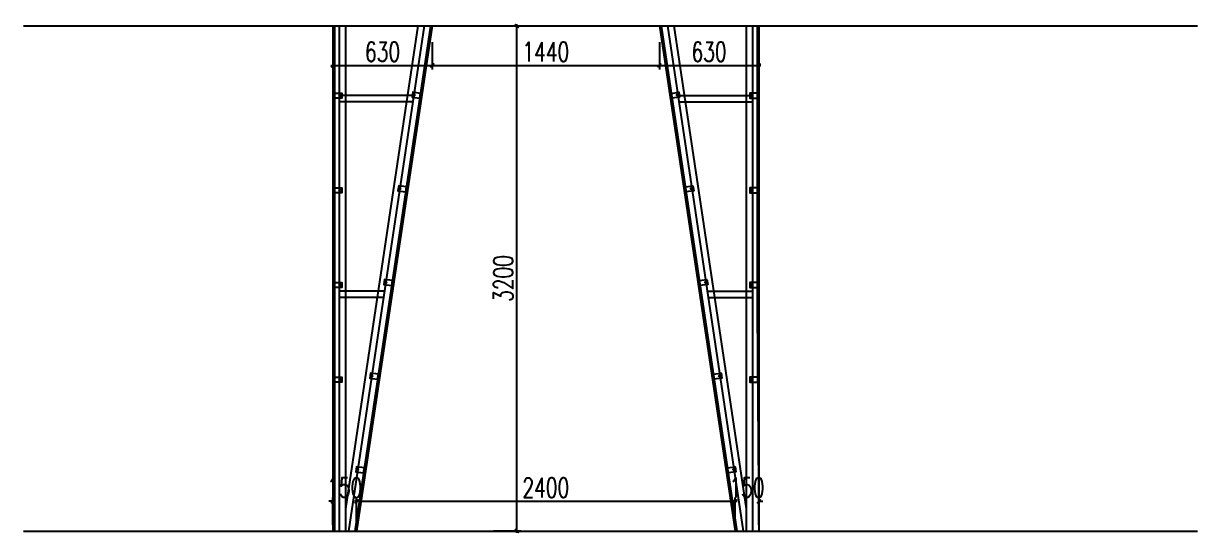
# Model space of a CAD drawing. Header units: millimetres. Extents: x 5625199 to 7433318, y -3316392 to -2552493.
# Drawn here: x 5978149 to 5985591, y -2603745 to -2600513 of the extents above; entities that cross this region are included whole.
import ezdxf

# ---------------------------------------------------------------- set-up
doc = ezdxf.new("R2010")
doc.units = ezdxf.units.MM
doc.header["$PDMODE"] = 35
doc.header["$PDSIZE"] = -10
doc.layers.add('155', color=155, linetype='Continuous')
doc.layers.add('SOL【实体】', color=250, linetype='Continuous')
doc.styles.add('标注-尺寸', font='simplex.shx', dxfattribs={"width": 0.7})
doc.dimstyles.new('MS55', dxfattribs={"dimscale": 0, "dimtxt": 5, "dimasz": 1, "dimexe": 1, "dimexo": 0.8, "dimgap": 1, "dimtad": 1, "dimdec": 0, "dimrnd": 5, "dimdsep": 46, "dimtxsty": '标注-尺寸', "dimblk": 'ARCHTICK', "dimcen": 0, "dimdle": 0.5, "dimclrd": 256, "dimclre": 256, "dimclrt": 50, "dimadec": 0, "dimazin": 0, "dimtfac": 1, "dimtdec": 0, "dimtix": 1, "dimtofl": 0, "dimtmove": 2, "dimatfit": 3, "dimldrblk": 'jt2', "dimfxl": 6, "dimfxlon": 1, "dimtvp": 1, "dimtolj": 1, "dimtzin": 0, "dimarcsym": 0})

# ---------------------------------------------------------------- blocks, each defined once
blk = doc.blocks.new('G$CDC6A9302')
at = {"layer": 'SOL【实体】', "ltscale": 500}
blk.add_lwpolyline([(0, 31.8), (49.9, 31.8), (49.9, 0), (0, 0)], close=True, dxfattribs=at)
blk.add_circle((38.1, 15.9), 4.37, dxfattribs=at)
blk = doc.blocks.new('_ArchTick')
at = {"color": 0, "linetype": 'ByBlock', "const_width": 0.4}
blk.add_lwpolyline([(-0.5, -0.5), (0.5, 0.5)], dxfattribs=at)
blk = doc.blocks.new('*D1424')
at = {"layer": 'Defpoints', "color": 0, "transparency": 16777216}
for p in [(5980259.6, -2603540.6), (5980109.6, -2603728.7), (5980259.6, -2603728.7)]:
    blk.add_point(p, dxfattribs=at)
at = {"layer": 'SOL【实体】', "lineweight": -2, "ltscale": 500, "transparency": 16777216}
for p, q in [((5980109.6, -2603689), (5980109.6, -2603515.9)), ((5980259.6, -2603689), (5980259.6, -2603515.9)), ((5980109.6, -2603540.6), (5980084.9, -2603540.6)), ((5980259.6, -2603540.6), (5980284.4, -2603540.6))]:
    blk.add_line(p, q, dxfattribs=at)
at = {"layer": 'SOL【实体】', "linetype": 'ByBlock', "lineweight": -2, "transparency": 16777216, "xscale": 24.73515882499244, "yscale": 24.73515882499244, "zscale": 24.73515882499244}
blk.add_blockref('_ArchTick', (5980109.6, -2603540.6), dxfattribs=at)
at = {"layer": 'SOL【实体】', "linetype": 'ByBlock', "lineweight": -2, "transparency": 16777216, "xscale": 24.73515882499244, "yscale": 24.73515882499244, "zscale": 24.73515882499244, "rotation": 180}
blk.add_blockref('_ArchTick', (5980259.6, -2603540.6), dxfattribs=at)
at = {"layer": 'SOL【实体】', "color": 50, "ltscale": 500, "transparency": 16777216, "insert": (5980184.6, -2603454), "char_height": 123.68, "attachment_point": 5, "style": '标注-尺寸'}
blk.add_mtext('\\A1;150', dxfattribs=at)
blk = doc.blocks.new('jt2')
at = {"ltscale": 0.1}
blk.add_line((0, 0), (-1, 0), dxfattribs=at)
at = {"color": 6, "ltscale": 0.1}
blk.add_lwpolyline([(-1.22, 1.26), (-0.72, 1.5), (0.02, 0), (-0.72, -1.5), (-1.22, -1.26), (0, 0), (-1.22, 1.26)], dxfattribs=at)
blk = doc.blocks.new('*D1425')
at = {"layer": 'Defpoints', "color": 0, "transparency": 16777216}
for p in [(5982659.6, -2603540.6), (5980259.6, -2603728.7), (5982659.6, -2603728.7)]:
    blk.add_point(p, dxfattribs=at)
at = {"layer": 'SOL【实体】', "lineweight": -2, "ltscale": 500, "transparency": 16777216}
for p, q in [((5980259.6, -2603689), (5980259.6, -2603515.9)), ((5982659.6, -2603689), (5982659.6, -2603515.9)), ((5980247.3, -2603540.6), (5982672, -2603540.6))]:
    blk.add_line(p, q, dxfattribs=at)
at = {"layer": 'SOL【实体】', "linetype": 'ByBlock', "lineweight": -2, "transparency": 16777216, "xscale": 24.73515882499244, "yscale": 24.73515882499244, "zscale": 24.73515882499244, "rotation": 180}
blk.add_blockref('_ArchTick', (5980259.6, -2603540.6), dxfattribs=at)
at = {"layer": 'SOL【实体】', "linetype": 'ByBlock', "lineweight": -2, "transparency": 16777216, "xscale": 24.73515882499244, "yscale": 24.73515882499244, "zscale": 24.73515882499244}
blk.add_blockref('_ArchTick', (5982659.6, -2603540.6), dxfattribs=at)
at = {"layer": 'SOL【实体】', "color": 50, "ltscale": 500, "transparency": 16777216, "insert": (5981459.6, -2603454), "char_height": 123.68, "attachment_point": 5, "style": '标注-尺寸'}
blk.add_mtext('\\A1;2400', dxfattribs=at)
blk = doc.blocks.new('*D1426')
at = {"layer": 'Defpoints', "color": 0, "transparency": 16777216}
for p in [(5982809.6, -2603540.6), (5982659.6, -2603728.7), (5982809.6, -2603728.7)]:
    blk.add_point(p, dxfattribs=at)
at = {"layer": 'SOL【实体】', "lineweight": -2, "ltscale": 500, "transparency": 16777216}
for p, q in [((5982659.6, -2603689), (5982659.6, -2603515.9)), ((5982809.6, -2603689), (5982809.6, -2603515.9)), ((5982659.6, -2603540.6), (5982634.9, -2603540.6)), ((5982809.6, -2603540.6), (5982834.4, -2603540.6))]:
    blk.add_line(p, q, dxfattribs=at)
at = {"layer": 'SOL【实体】', "linetype": 'ByBlock', "lineweight": -2, "transparency": 16777216, "xscale": 24.73515882499244, "yscale": 24.73515882499244, "zscale": 24.73515882499244}
blk.add_blockref('_ArchTick', (5982659.6, -2603540.6), dxfattribs=at)
at = {"layer": 'SOL【实体】', "linetype": 'ByBlock', "lineweight": -2, "transparency": 16777216, "xscale": 24.73515882499244, "yscale": 24.73515882499244, "zscale": 24.73515882499244, "rotation": 180}
blk.add_blockref('_ArchTick', (5982809.6, -2603540.6), dxfattribs=at)
at = {"layer": 'SOL【实体】', "color": 50, "ltscale": 500, "transparency": 16777216, "insert": (5982734.6, -2603454), "char_height": 123.68, "attachment_point": 5, "style": '标注-尺寸'}
blk.add_mtext('\\A1;150', dxfattribs=at)
blk = doc.blocks.new('*D1427')
at = {"layer": 'Defpoints', "color": 0, "transparency": 16777216}
for p in [(5980978.2, -2600528.7), (5981276.2, -2600528.7), (5980978.2, -2603728.7)]:
    blk.add_point(p, dxfattribs=at)
at = {"layer": 'SOL【实体】', "lineweight": -2, "ltscale": 500, "transparency": 16777216}
for p, q in [((5981127.8, -2600528.7), (5981300.9, -2600528.7)), ((5981276.2, -2603741.1), (5981276.2, -2600516.4)), ((5981127.8, -2603728.7), (5981300.9, -2603728.7))]:
    blk.add_line(p, q, dxfattribs=at)
at = {"layer": 'SOL【实体】', "linetype": 'ByBlock', "lineweight": -2, "transparency": 16777216, "xscale": 24.73515882499244, "yscale": 24.73515882499244, "zscale": 24.73515882499244}
for p, rotation in [((5981276.2, -2600528.7), 90), ((5981276.2, -2603728.7), 270)]:
    blk.add_blockref('_ArchTick', p, dxfattribs=dict(at, rotation=rotation))
at = {"layer": 'SOL【实体】', "color": 50, "ltscale": 500, "transparency": 16777216, "insert": (5981189.6, -2602128.7), "char_height": 123.68, "attachment_point": 5, "rotation": 90, "style": '标注-尺寸'}
blk.add_mtext('\\A1;3200', dxfattribs=at)
blk = doc.blocks.new('*D1428')
at = {"layer": 'Defpoints', "color": 0, "transparency": 16777216}
for p in [(5980109.6, -2600528.7), (5980739.6, -2600528.7), (5980739.6, -2600778.7)]:
    blk.add_point(p, dxfattribs=at)
at = {"layer": 'SOL【实体】', "lineweight": -2, "ltscale": 500, "transparency": 16777216}
for p, q in [((5980109.6, -2600630.3), (5980109.6, -2600803.5)), ((5980739.6, -2600630.3), (5980739.6, -2600803.5)), ((5980097.3, -2600778.7), (5980752, -2600778.7))]:
    blk.add_line(p, q, dxfattribs=at)
at = {"layer": 'SOL【实体】', "linetype": 'ByBlock', "lineweight": -2, "transparency": 16777216, "xscale": 24.73515882499244, "yscale": 24.73515882499244, "zscale": 24.73515882499244, "rotation": 180}
blk.add_blockref('_ArchTick', (5980109.6, -2600778.7), dxfattribs=at)
at = {"layer": 'SOL【实体】', "linetype": 'ByBlock', "lineweight": -2, "transparency": 16777216, "xscale": 24.73515882499244, "yscale": 24.73515882499244, "zscale": 24.73515882499244}
blk.add_blockref('_ArchTick', (5980739.6, -2600778.7), dxfattribs=at)
at = {"layer": 'SOL【实体】', "color": 50, "ltscale": 500, "transparency": 16777216, "insert": (5980424.6, -2600692.2), "char_height": 123.68, "attachment_point": 5, "style": '标注-尺寸'}
blk.add_mtext('\\A1;630', dxfattribs=at)
blk = doc.blocks.new('*D1429')
at = {"layer": 'Defpoints', "color": 0, "transparency": 16777216}
for p in [(5980739.6, -2600528.7), (5982179.6, -2600528.7), (5982179.6, -2600778.7)]:
    blk.add_point(p, dxfattribs=at)
at = {"layer": 'SOL【实体】', "lineweight": -2, "ltscale": 500, "transparency": 16777216}
for p, q in [((5980739.6, -2600630.3), (5980739.6, -2600803.5)), ((5982179.6, -2600630.3), (5982179.6, -2600803.5)), ((5980727.3, -2600778.7), (5982192, -2600778.7))]:
    blk.add_line(p, q, dxfattribs=at)
at = {"layer": 'SOL【实体】', "linetype": 'ByBlock', "lineweight": -2, "transparency": 16777216, "xscale": 24.73515882499244, "yscale": 24.73515882499244, "zscale": 24.73515882499244, "rotation": 180}
blk.add_blockref('_ArchTick', (5980739.6, -2600778.7), dxfattribs=at)
at = {"layer": 'SOL【实体】', "linetype": 'ByBlock', "lineweight": -2, "transparency": 16777216, "xscale": 24.73515882499244, "yscale": 24.73515882499244, "zscale": 24.73515882499244}
blk.add_blockref('_ArchTick', (5982179.6, -2600778.7), dxfattribs=at)
at = {"layer": 'SOL【实体】', "color": 50, "ltscale": 500, "transparency": 16777216, "insert": (5981459.6, -2600692.2), "char_height": 123.68, "attachment_point": 5, "style": '标注-尺寸'}
blk.add_mtext('\\A1;1440', dxfattribs=at)
blk = doc.blocks.new('*D1430')
at = {"layer": 'Defpoints', "color": 0, "transparency": 16777216}
for p in [(5982179.6, -2600528.7), (5982809.6, -2600528.7), (5982809.6, -2600778.7)]:
    blk.add_point(p, dxfattribs=at)
at = {"layer": 'SOL【实体】', "lineweight": -2, "ltscale": 500, "transparency": 16777216}
for p, q in [((5982179.6, -2600630.3), (5982179.6, -2600803.5)), ((5982809.6, -2600630.3), (5982809.6, -2600803.5)), ((5982167.3, -2600778.7), (5982822, -2600778.7))]:
    blk.add_line(p, q, dxfattribs=at)
at = {"layer": 'SOL【实体】', "linetype": 'ByBlock', "lineweight": -2, "transparency": 16777216, "xscale": 24.73515882499244, "yscale": 24.73515882499244, "zscale": 24.73515882499244, "rotation": 180}
blk.add_blockref('_ArchTick', (5982179.6, -2600778.7), dxfattribs=at)
at = {"layer": 'SOL【实体】', "linetype": 'ByBlock', "lineweight": -2, "transparency": 16777216, "xscale": 24.73515882499244, "yscale": 24.73515882499244, "zscale": 24.73515882499244}
blk.add_blockref('_ArchTick', (5982809.6, -2600778.7), dxfattribs=at)
at = {"layer": 'SOL【实体】', "color": 50, "ltscale": 500, "transparency": 16777216, "insert": (5982494.6, -2600692.2), "char_height": 123.68, "attachment_point": 5, "style": '标注-尺寸'}
blk.add_mtext('\\A1;630', dxfattribs=at)

msp = doc.modelspace()

# ---------------------------------------------------------------- linework, layer by layer
at = {"layer": '155', "ltscale": 500}
for p, q in [((5978148.71, -2600528.75), (5985590.55, -2600528.75)), ((5978148.71, -2603728.75), (5985590.55, -2603728.75))]:
    msp.add_line(p, q, dxfattribs=at)
at = {"layer": '155', "color": 5, "ltscale": 500}
for p, q in [((5980109.63, -2600528.75), (5980109.63, -2602328.75)), ((5980739.63, -2600528.75), (5980259.63, -2603728.75)), ((5980739.63, -2600528.75), (5980259.63, -2603728.75)), ((5982179.63, -2600528.75), (5982659.63, -2603728.75)), ((5982179.63, -2600528.75), (5982659.63, -2603728.75)), ((5982809.63, -2600528.75), (5982809.63, -2602328.75)), ((5980109.63, -2602328.75), (5980109.63, -2603728.75)), ((5980469.63, -2602328.75), (5980409.63, -2602728.75)), ((5980469.63, -2602328.75), (5980409.63, -2602728.75)), ((5982449.63, -2602328.75), (5982509.63, -2602728.75)), ((5982449.63, -2602328.75), (5982509.63, -2602728.75)), ((5982809.63, -2602328.75), (5982809.63, -2603728.75)), ((5980409.63, -2602728.75), (5980259.63, -2603728.75)), ((5982509.63, -2602728.75), (5982659.63, -2603728.75))]:
    msp.add_line(p, q, dxfattribs=at)
at = {"layer": '155', "color": 8, "ltscale": 500}
for p, q in [((5980119.63, -2600528.75), (5980119.63, -2602338.75)), ((5980729.52, -2600528.75), (5980249.52, -2603728.75)), ((5982189.74, -2600528.75), (5982669.74, -2603728.75)), ((5982799.63, -2600528.75), (5982799.63, -2602338.75)), ((5980119.63, -2602338.75), (5980119.63, -2603728.75)), ((5980458.02, -2602338.75), (5980249.52, -2603728.75)), ((5982461.24, -2602338.75), (5982669.74, -2603728.75)), ((5982799.63, -2602338.75), (5982809.63, -2603728.75))]:
    msp.add_line(p, q, dxfattribs=at)
at = {"layer": '155', "color": 250, "ltscale": 500}
for p, q in [((5980149.63, -2600528.75), (5980149.63, -2603728.75)), ((5980189.63, -2600528.75), (5980189.63, -2603728.75)), ((5980648.62, -2600528.75), (5980189.63, -2603588.7)), ((5980689.07, -2600528.75), (5980209.07, -2603728.75)), ((5982230.19, -2600528.75), (5982710.19, -2603728.75)), ((5982270.64, -2600528.75), (5982729.63, -2603588.7)), ((5982729.63, -2600528.75), (5982729.63, -2603728.75)), ((5982769.63, -2600528.75), (5982769.63, -2603728.75)), ((5980623.07, -2600968.75), (5980149.63, -2600968.75)), ((5982296.19, -2600968.75), (5982769.63, -2600968.75)), ((5980617.07, -2601008.75), (5980149.63, -2601008.75)), ((5982302.19, -2601008.75), (5982769.63, -2601008.75)), ((5980437.07, -2602208.75), (5980149.63, -2602208.75)), ((5980431.07, -2602248.75), (5980149.63, -2602248.75)), ((5982482.19, -2602208.75), (5982769.63, -2602208.75)), ((5982488.19, -2602248.75), (5982769.63, -2602248.75))]:
    msp.add_line(p, q, dxfattribs=at)
at = {"layer": 'SOL【实体】', "color": 2, "ltscale": 500}
msp.add_line((5980259.63, -2603728.75), (5982659.63, -2603728.75), dxfattribs=at)

# ---------------------------------------------------------------- block references
at = {"layer": 'SOL【实体】', "color": 8, "ltscale": 500}
for p in [(5980116.16, -2600986.38), (5980116.16, -2601586.38), (5980116.16, -2602186.38), (5980116.16, -2602786.38)]:
    msp.add_blockref('G$CDC6A9302', p, dxfattribs=at)
at = {"layer": 'SOL【实体】', "color": 8, "ltscale": 500, "xscale": -1, "rotation": 351.4692343897485}
for p in [(5980660.79, -2600986.96), (5980571.78, -2601580.32), (5980482.78, -2602173.68), (5980393.77, -2602767.04), (5980304.77, -2603360.41)]:
    msp.add_blockref('G$CDC6A9302', p, dxfattribs=at)
at = {"layer": 'SOL【实体】', "color": 8, "ltscale": 500, "rotation": 8.530765610251489}
for p in [(5982258.47, -2600986.96), (5982347.48, -2601580.32), (5982436.48, -2602173.68), (5982525.49, -2602767.04), (5982614.49, -2603360.41)]:
    msp.add_blockref('G$CDC6A9302', p, dxfattribs=at)
at = {"layer": 'SOL【实体】', "color": 8, "ltscale": 500, "xscale": -1}
for p in [(5982803.1, -2600986.38), (5982803.1, -2601586.38), (5982803.1, -2602186.38), (5982803.1, -2602786.38)]:
    msp.add_blockref('G$CDC6A9302', p, dxfattribs=at)

# ---------------------------------------------------------------- dimensions: what is measured, and where the dimension line sits
at = {"layer": 'SOL【实体】', "color": 2, "ltscale": 500}
for base, p1, p2, picture, middle in [((5980739.63, -2600778.74), (5980109.63, -2600528.75), (5980739.63, -2600528.75), '*D1428', (5980424.63, -2600692.17)), ((5982179.63, -2600778.74), (5980739.63, -2600528.75), (5982179.63, -2600528.75), '*D1429', (5981459.63, -2600692.17)), ((5982809.63, -2600778.74), (5982179.63, -2600528.75), (5982809.63, -2600528.75), '*D1430', (5982494.63, -2600692.17)), ((5980259.63, -2603540.61), (5980109.63, -2603728.75), (5980259.63, -2603728.75), '*D1424', (5980184.63, -2603454.03)), ((5982659.63, -2603540.61), (5980259.63, -2603728.75), (5982659.63, -2603728.75), '*D1425', (5981459.63, -2603454.03)), ((5982809.63, -2603540.61), (5982659.63, -2603728.75), (5982809.63, -2603728.75), '*D1426', (5982734.63, -2603454.03))]:
    dim = msp.add_linear_dim(base=base, p1=p1, p2=p2, dimstyle='MS55', override={"dimscale": 24.735159}, dxfattribs=at)
    dim.commit()
    dim.dimension.update_dxf_attribs({"geometry": picture, "text_midpoint": middle})
dim = msp.add_linear_dim(base=(5981276.18, -2600528.75), p1=(5980978.23, -2603728.75), p2=(5980978.23, -2600528.75), angle=90, dimstyle='MS55', override={"dimscale": 24.735159}, dxfattribs=at)
dim.commit()
dim.dimension.update_dxf_attribs({"geometry": '*D1427', "text_midpoint": (5981189.6, -2602128.75)})

doc.saveas('drawing.dxf')
